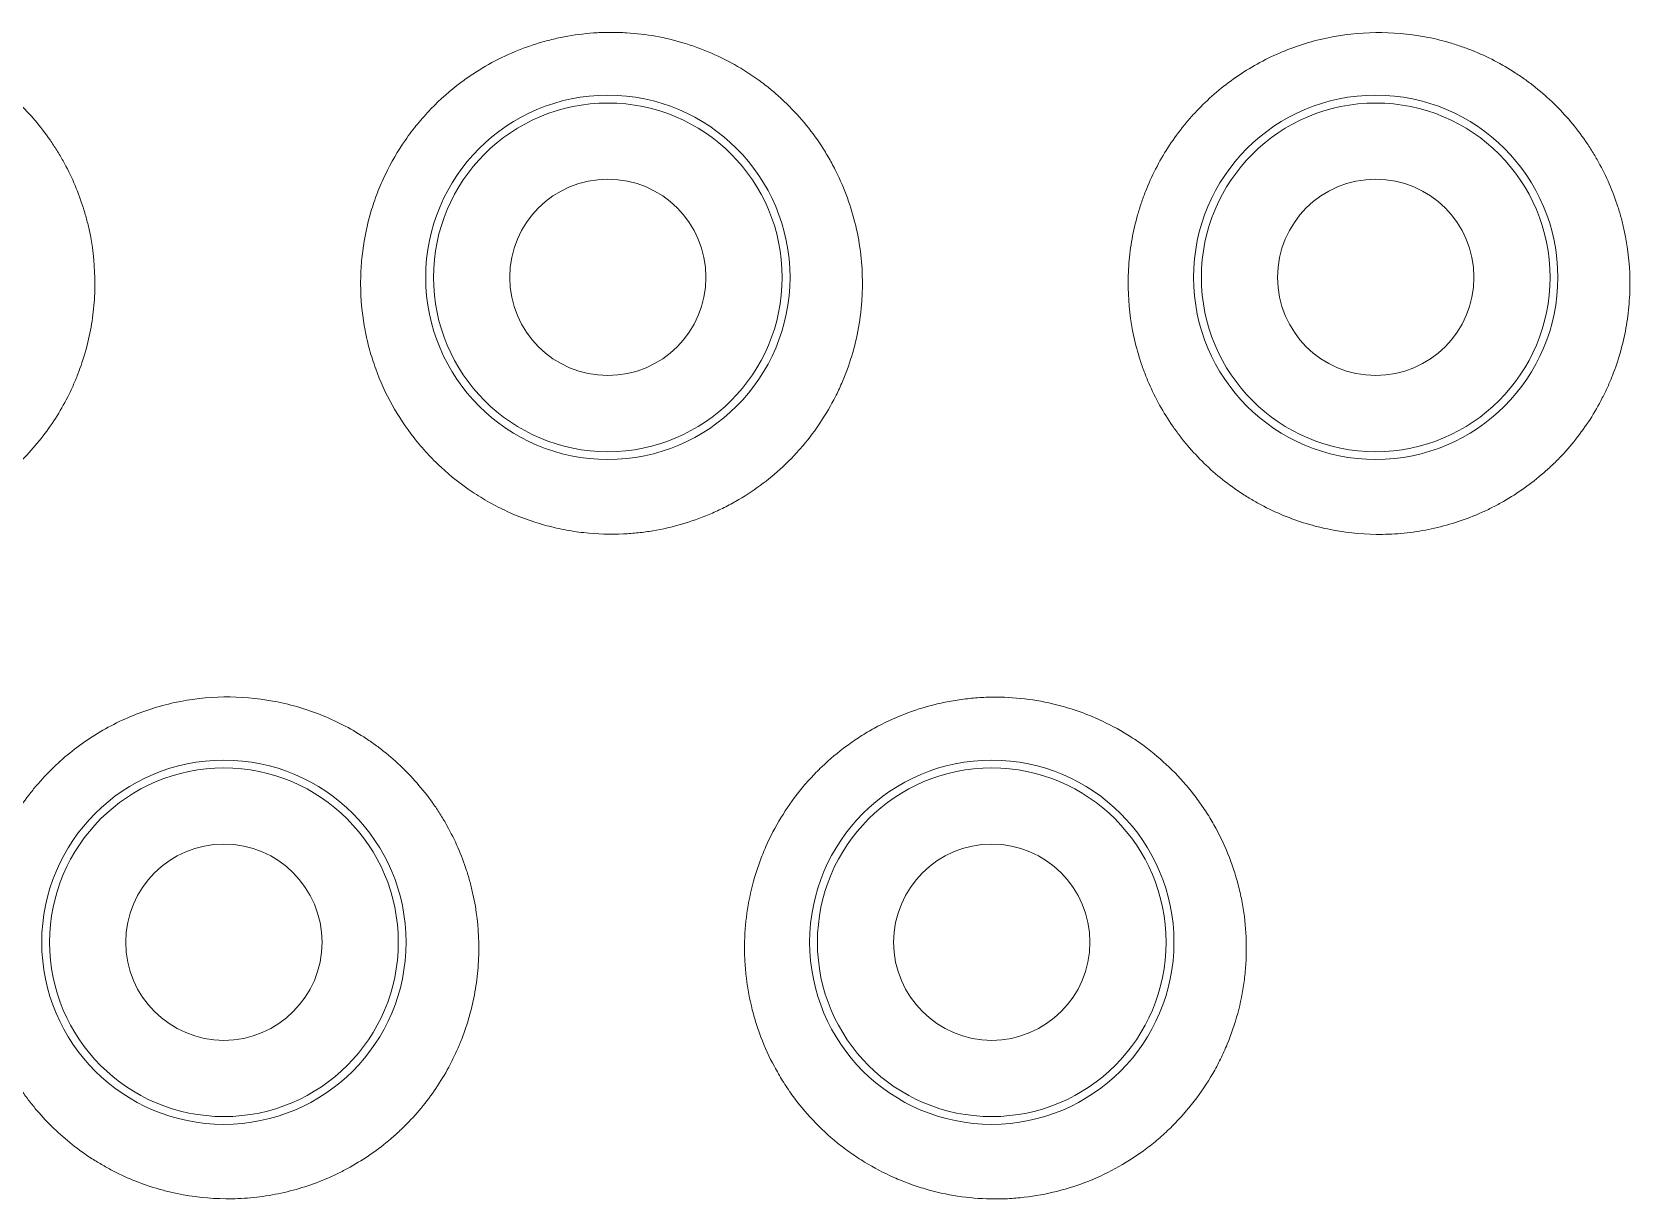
# Model space of a CAD drawing. Header units: inches. Extents: x 3778 to 56227, y -16914 to 35091.
# Drawn here: x 36282.07 to 36288.34, y -5194.26 to -5189.68 of the extents above; entities that cross this region are included whole.
import ezdxf

# ---------------------------------------------------------------- set-up
doc = ezdxf.new("R2010")
doc.units = ezdxf.units.IN
doc.header["$LTSCALE"] = 100
doc.header["$MEASUREMENT"] = 0
doc.layers.add('2-con', color=2, linetype='Continuous')
doc.layers.add('mark-B', color=2, linetype='Continuous', lineweight=20)

# ---------------------------------------------------------------- blocks, each defined once
blk = doc.blocks.new('무풍1way 일반')
at = {"layer": 'mark-B'}
for centre, radius in [((537.7112, -427.4618), 0.7146), ((537.7112, -427.4618), 0.7146), ((537.7112, -427.4618), 0.7146), ((540.7236, -427.4618), 0.7146), ((540.7236, -427.4618), 0.7146), ((540.7236, -427.4618), 0.7146), ((537.7112, -427.4618), 0.684), ((540.7236, -427.4618), 0.684), ((537.7112, -427.4618), 0.385), ((540.7236, -427.4618), 0.385), ((536.205, -430.0706), 0.7146), ((536.205, -430.0706), 0.7146), ((536.205, -430.0706), 0.7146), ((536.205, -430.0706), 0.684), ((539.2174, -430.0706), 0.7146), ((539.2174, -430.0706), 0.7146), ((539.2174, -430.0706), 0.7146), ((539.2174, -430.0706), 0.684), ((536.205, -430.0706), 0.385), ((539.2174, -430.0706), 0.385)]:
    blk.add_circle(centre, radius, dxfattribs=at)
for points, knots in [([(536.8443, -426.9465), (536.8663, -426.9084), (536.915, -426.8358), (536.9726, -426.7706), (537.0191, -426.7243), (537.0352, -426.7094), (537.0686, -426.6805), (537.0857, -426.6667), (537.138, -426.6271), (537.2109, -426.5793), (537.2897, -426.5414), (537.3717, -426.5085), (537.4133, -426.4951), (537.4977, -426.4737), (537.5405, -426.4659), (537.6056, -426.4584), (537.6275, -426.4566), (537.6715, -426.4545), (537.6934, -426.4542), (537.7589, -426.4555), (537.8455, -426.463), (537.9305, -426.4817), (537.9938, -426.5002), (538.0146, -426.5071), (538.0555, -426.5221), (538.0756, -426.5302), (538.135, -426.5566), (538.1733, -426.5767), (538.2289, -426.6107), (538.2471, -426.6227), (538.2828, -426.648), (538.3003, -426.6612), (538.3509, -426.7023), (538.4143, -426.7612), (538.4695, -426.8279), (538.5079, -426.8811), (538.5201, -426.8993), (538.5431, -426.9362), (538.554, -426.9549), (538.5642, -426.974)], [0, 0, 0, 0, 0.0625, 0.125, 0.125, 0.15625, 0.15625, 0.1875, 0.1875, 0.25, 0.3125, 0.3125, 0.375, 0.375, 0.4375, 0.4375, 0.46875, 0.46875, 0.5, 0.5, 0.5625, 0.625, 0.625, 0.65625, 0.65625, 0.6875, 0.6875, 0.75, 0.75, 0.78125, 0.78125, 0.8125, 0.8125, 0.875, 0.9375, 0.9375, 0.96875, 0.96875, 1, 1, 1, 1]), ([(536.8443, -426.9465), (536.8663, -426.9084), (536.915, -426.8358), (536.9726, -426.7706), (537.0191, -426.7243), (537.0352, -426.7094), (537.0686, -426.6805), (537.0857, -426.6667), (537.138, -426.6271), (537.2109, -426.5793), (537.2897, -426.5414), (537.3717, -426.5085), (537.4133, -426.4951), (537.4977, -426.4737), (537.5405, -426.4659), (537.6056, -426.4584), (537.6275, -426.4566), (537.6715, -426.4545), (537.6934, -426.4542), (537.7589, -426.4555), (537.8455, -426.463), (537.9305, -426.4817), (537.9938, -426.5002), (538.0146, -426.5071), (538.0555, -426.5221), (538.0756, -426.5302), (538.135, -426.5566), (538.1733, -426.5767), (538.2289, -426.6107), (538.2471, -426.6227), (538.2828, -426.648), (538.3003, -426.6612), (538.3509, -426.7023), (538.4143, -426.7612), (538.4695, -426.8279), (538.5079, -426.8811), (538.5201, -426.8993), (538.5431, -426.9362), (538.554, -426.9549), (538.5642, -426.974)], [0, 0, 0, 0, 0.0625, 0.125, 0.125, 0.15625, 0.15625, 0.1875, 0.1875, 0.25, 0.3125, 0.3125, 0.375, 0.375, 0.4375, 0.4375, 0.46875, 0.46875, 0.5, 0.5, 0.5625, 0.625, 0.625, 0.65625, 0.65625, 0.6875, 0.6875, 0.75, 0.75, 0.78125, 0.78125, 0.8125, 0.8125, 0.875, 0.9375, 0.9375, 0.96875, 0.96875, 1, 1, 1, 1]), ([(540.7236, -428.4241), (540.6585, -428.4251), (540.5944, -428.4197), (540.4998, -428.4024), (540.4685, -428.3951), (540.4064, -428.3773), (540.3755, -428.3668), (540.2857, -428.3312), (540.2288, -428.3019), (540.1614, -428.2584), (540.1481, -428.2494), (540.1219, -428.2306), (540.109, -428.2208), (540.071, -428.1907), (540.0468, -428.1695), (539.9779, -428.1028), (539.9364, -428.0541), (539.8905, -427.988), (539.8816, -427.9744), (539.8645, -427.9471), (539.8399, -427.9055), (539.8044, -427.8339), (539.7817, -427.7741), (539.7668, -427.7284), (539.7622, -427.713), (539.7538, -427.6818), (539.7499, -427.6661), (539.7326, -427.5871), (539.7251, -427.5235), (539.7231, -427.4275), (539.724, -427.3953), (539.7277, -427.347), (539.7294, -427.3308), (539.7335, -427.2986), (539.7359, -427.2827), (539.75, -427.2034), (539.7674, -427.1416), (539.7966, -427.0665), (539.8029, -427.0516), (539.8161, -427.022), (539.8232, -427.0073), (539.8453, -426.9638), (539.8613, -426.9358), (539.9134, -426.8545), (539.9532, -426.8039), (540.0096, -426.7452), (540.0212, -426.7337), (540.0449, -426.7114), (540.0811, -426.679), (540.1449, -426.6299), (540.1996, -426.5957), (540.242, -426.572), (540.2564, -426.5645), (540.2856, -426.55), (540.3004, -426.5431), (540.3748, -426.5108), (540.4361, -426.4911), (540.5306, -426.4707), (540.5625, -426.4653), (540.6273, -426.4579), (540.6595, -426.4558), (540.7561, -426.4543), (540.8201, -426.4595), (540.8996, -426.474), (540.9155, -426.4773), (540.9471, -426.4847), (540.994, -426.4969), (541.0699, -426.5227), (541.1282, -426.5492), (541.1711, -426.5711), (541.1852, -426.5788), (541.2131, -426.595), (541.227, -426.6034), (541.2949, -426.6472), (541.345, -426.687), (541.414, -426.7535), (541.436, -426.7769), (541.4674, -426.8137), (541.4776, -426.8263), (541.4973, -426.8519), (541.5068, -426.8649), (541.5525, -426.9307), (541.5837, -426.9864), (541.6159, -427.0599), (541.622, -427.0748), (541.6335, -427.1049), (541.6389, -427.1202), (541.6538, -427.1663), (541.6623, -427.1973), (541.6829, -427.291), (541.6906, -427.3546), (541.6923, -427.4354), (541.6922, -427.4517), (541.6913, -427.4841), (541.6888, -427.5324), (541.6787, -427.6119), (541.6645, -427.6745), (541.6514, -427.7211), (541.6467, -427.7366), (541.6364, -427.7674), (541.6309, -427.7827), (541.6014, -427.8582), (541.5723, -427.9155), (541.5203, -427.997), (541.5016, -428.0234), (541.4714, -428.0618), (541.4609, -428.0743), (541.4396, -428.0988), (541.4287, -428.1107), (541.3727, -428.1689), (541.3238, -428.2108), (541.244, -428.2663), (541.2162, -428.2837), (541.1596, -428.3153), (541.1017, -428.3439), (541.0415, -428.3667), (540.9801, -428.3865), (540.9487, -428.395), (540.8532, -428.4157), (540.7887, -428.4231), (540.7236, -428.4241)], [0, 0, 0, 0, 0.03125, 0.03125, 0.046875, 0.046875, 0.0625, 0.0625, 0.09375, 0.09375, 0.101562, 0.101562, 0.109375, 0.109375, 0.125, 0.125, 0.15625, 0.15625, 0.164062, 0.164062, 0.171875, 0.1875, 0.203125, 0.203125, 0.210937, 0.210937, 0.21875, 0.21875, 0.25, 0.25, 0.265625, 0.265625, 0.273437, 0.273437, 0.28125, 0.28125, 0.3125, 0.3125, 0.320312, 0.320312, 0.328125, 0.328125, 0.34375, 0.34375, 0.375, 0.375, 0.382812, 0.382812, 0.390625, 0.40625, 0.421875, 0.421875, 0.429687, 0.429687, 0.4375, 0.4375, 0.46875, 0.46875, 0.484375, 0.484375, 0.5, 0.5, 0.53125, 0.53125, 0.539062, 0.539062, 0.546875, 0.5625, 0.578125, 0.578125, 0.585937, 0.585937, 0.59375, 0.59375, 0.625, 0.625, 0.640625, 0.640625, 0.648437, 0.648437, 0.65625, 0.65625, 0.6875, 0.6875, 0.695312, 0.695312, 0.703125, 0.703125, 0.71875, 0.71875, 0.75, 0.75, 0.757812, 0.757812, 0.765625, 0.78125, 0.796875, 0.796875, 0.804687, 0.804687, 0.8125, 0.8125, 0.84375, 0.84375, 0.859375, 0.859375, 0.867187, 0.867187, 0.875, 0.875, 0.90625, 0.90625, 0.921875, 0.921875, 0.9375, 0.953125, 0.953125, 0.96875, 0.96875, 1, 1, 1, 1]), ([(540.7236, -428.4241), (540.6585, -428.4251), (540.5944, -428.4197), (540.4998, -428.4024), (540.4685, -428.3951), (540.4064, -428.3773), (540.3755, -428.3668), (540.2857, -428.3312), (540.2288, -428.3019), (540.1614, -428.2584), (540.1481, -428.2494), (540.1219, -428.2306), (540.109, -428.2208), (540.071, -428.1907), (540.0468, -428.1695), (539.9779, -428.1028), (539.9364, -428.0541), (539.8905, -427.988), (539.8816, -427.9744), (539.8645, -427.9471), (539.8399, -427.9055), (539.8044, -427.8339), (539.7817, -427.7741), (539.7668, -427.7284), (539.7622, -427.713), (539.7538, -427.6818), (539.7499, -427.6661), (539.7326, -427.5871), (539.7251, -427.5235), (539.7231, -427.4275), (539.724, -427.3953), (539.7277, -427.347), (539.7294, -427.3308), (539.7335, -427.2986), (539.7359, -427.2827), (539.75, -427.2034), (539.7674, -427.1416), (539.7966, -427.0665), (539.8029, -427.0516), (539.8161, -427.022), (539.8232, -427.0073), (539.8453, -426.9638), (539.8613, -426.9358), (539.9134, -426.8545), (539.9532, -426.8039), (540.0096, -426.7452), (540.0212, -426.7337), (540.0449, -426.7114), (540.0811, -426.679), (540.1449, -426.6299), (540.1996, -426.5957), (540.242, -426.572), (540.2564, -426.5645), (540.2856, -426.55), (540.3004, -426.5431), (540.3748, -426.5108), (540.4361, -426.4911), (540.5306, -426.4707), (540.5625, -426.4653), (540.6273, -426.4579), (540.6595, -426.4558), (540.7561, -426.4543), (540.8201, -426.4595), (540.8996, -426.474), (540.9155, -426.4773), (540.9471, -426.4847), (540.994, -426.4969), (541.0699, -426.5227), (541.1282, -426.5492), (541.1711, -426.5711), (541.1852, -426.5788), (541.2131, -426.595), (541.227, -426.6034), (541.2949, -426.6472), (541.345, -426.687), (541.414, -426.7535), (541.436, -426.7769), (541.4674, -426.8137), (541.4776, -426.8263), (541.4973, -426.8519), (541.5068, -426.8649), (541.5525, -426.9307), (541.5837, -426.9864), (541.6159, -427.0599), (541.622, -427.0748), (541.6335, -427.1049), (541.6389, -427.1202), (541.6538, -427.1663), (541.6623, -427.1973), (541.6829, -427.291), (541.6906, -427.3546), (541.6923, -427.4354), (541.6922, -427.4517), (541.6913, -427.4841), (541.6888, -427.5324), (541.6787, -427.6119), (541.6645, -427.6745), (541.6514, -427.7211), (541.6467, -427.7366), (541.6364, -427.7674), (541.6309, -427.7827), (541.6014, -427.8582), (541.5723, -427.9155), (541.5203, -427.997), (541.5016, -428.0234), (541.4714, -428.0618), (541.4609, -428.0743), (541.4396, -428.0988), (541.4287, -428.1107), (541.3727, -428.1689), (541.3238, -428.2108), (541.244, -428.2663), (541.2162, -428.2837), (541.1596, -428.3153), (541.1017, -428.3439), (541.0415, -428.3667), (540.9801, -428.3865), (540.9487, -428.395), (540.8532, -428.4157), (540.7887, -428.4231), (540.7236, -428.4241)], [0, 0, 0, 0, 0.03125, 0.03125, 0.046875, 0.046875, 0.0625, 0.0625, 0.09375, 0.09375, 0.101562, 0.101562, 0.109375, 0.109375, 0.125, 0.125, 0.15625, 0.15625, 0.164062, 0.164062, 0.171875, 0.1875, 0.203125, 0.203125, 0.210937, 0.210937, 0.21875, 0.21875, 0.25, 0.25, 0.265625, 0.265625, 0.273437, 0.273437, 0.28125, 0.28125, 0.3125, 0.3125, 0.320312, 0.320312, 0.328125, 0.328125, 0.34375, 0.34375, 0.375, 0.375, 0.382812, 0.382812, 0.390625, 0.40625, 0.421875, 0.421875, 0.429687, 0.429687, 0.4375, 0.4375, 0.46875, 0.46875, 0.484375, 0.484375, 0.5, 0.5, 0.53125, 0.53125, 0.539062, 0.539062, 0.546875, 0.5625, 0.578125, 0.578125, 0.585937, 0.585937, 0.59375, 0.59375, 0.625, 0.625, 0.640625, 0.640625, 0.648437, 0.648437, 0.65625, 0.65625, 0.6875, 0.6875, 0.695312, 0.695312, 0.703125, 0.703125, 0.71875, 0.71875, 0.75, 0.75, 0.757812, 0.757812, 0.765625, 0.78125, 0.796875, 0.796875, 0.804687, 0.804687, 0.8125, 0.8125, 0.84375, 0.84375, 0.859375, 0.859375, 0.867187, 0.867187, 0.875, 0.875, 0.90625, 0.90625, 0.921875, 0.921875, 0.9375, 0.953125, 0.953125, 0.96875, 0.96875, 1, 1, 1, 1]), ([(538.5642, -426.974), (538.5842, -427.0112), (538.6018, -427.0498), (538.6245, -427.1097), (538.6315, -427.13), (538.644, -427.1707), (538.6496, -427.1912), (538.6643, -427.2531), (538.6714, -427.2948), (538.678, -427.358), (538.6796, -427.3792), (538.6813, -427.4219), (538.6814, -427.4434), (538.6798, -427.5076), (538.672, -427.5923), (538.6535, -427.6752), (538.6355, -427.7367), (538.6288, -427.7571), (538.6141, -427.7975), (538.6061, -427.8174), (538.5802, -427.876), (538.5409, -427.9514), (538.4919, -428.0215), (538.4514, -428.072), (538.4374, -428.0884), (538.4085, -428.12), (538.3936, -428.1352), (538.3474, -428.1795), (538.3148, -428.2069), (538.2631, -428.2449), (538.2455, -428.2571), (538.2091, -428.2803), (538.1905, -428.2913), (538.1342, -428.3224), (538.0569, -428.3585), (537.9755, -428.3844), (537.9128, -428.3999), (537.8916, -428.4044), (537.8493, -428.412), (537.8068, -428.4182), (537.764, -428.4215), (537.721, -428.4235), (537.6994, -428.4238), (537.635, -428.4225), (537.5502, -428.4152), (537.4671, -428.3972), (537.4055, -428.3795), (537.385, -428.3729), (537.3446, -428.3584), (537.3248, -428.3505), (537.2663, -428.3251), (537.2286, -428.3058), (537.1741, -428.2731), (537.1562, -428.2616), (537.1211, -428.2375), (537.1039, -428.2248), (537.0535, -428.1849), (536.9904, -428.128), (536.9354, -428.0638), (536.8971, -428.0128), (536.8849, -427.9954), (536.8615, -427.9596), (536.8504, -427.9413), (536.819, -427.8858), (536.7823, -427.8096), (536.7555, -427.7291), (536.7393, -427.6671), (536.7345, -427.6461), (536.7264, -427.6043), (536.7231, -427.5833), (536.7151, -427.5202), (536.7125, -427.478), (536.7127, -427.4143), (536.7134, -427.3931), (536.7163, -427.3504), (536.7185, -427.329), (536.727, -427.2653), (536.7438, -427.1819), (536.7711, -427.1014), (536.7956, -427.0422), (536.8045, -427.0225), (536.8236, -426.9839), (536.8336, -426.965), (536.8443, -426.9465)], [0, 0, 0, 0, 0.03125, 0.03125, 0.046875, 0.046875, 0.0625, 0.0625, 0.09375, 0.09375, 0.109375, 0.109375, 0.125, 0.125, 0.15625, 0.1875, 0.1875, 0.203125, 0.203125, 0.21875, 0.21875, 0.25, 0.28125, 0.28125, 0.296875, 0.296875, 0.3125, 0.3125, 0.34375, 0.34375, 0.359375, 0.359375, 0.375, 0.375, 0.40625, 0.4375, 0.4375, 0.453125, 0.453125, 0.46875, 0.484375, 0.484375, 0.5, 0.5, 0.53125, 0.5625, 0.5625, 0.578125, 0.578125, 0.59375, 0.59375, 0.625, 0.625, 0.640625, 0.640625, 0.65625, 0.65625, 0.6875, 0.71875, 0.71875, 0.734375, 0.734375, 0.75, 0.75, 0.78125, 0.8125, 0.8125, 0.828125, 0.828125, 0.84375, 0.84375, 0.875, 0.875, 0.890625, 0.890625, 0.90625, 0.90625, 0.9375, 0.96875, 0.96875, 0.984375, 0.984375, 1, 1, 1, 1]), ([(538.5642, -426.974), (538.5842, -427.0112), (538.6018, -427.0498), (538.6245, -427.1097), (538.6315, -427.13), (538.644, -427.1707), (538.6496, -427.1912), (538.6643, -427.2531), (538.6714, -427.2948), (538.678, -427.358), (538.6796, -427.3792), (538.6813, -427.4219), (538.6814, -427.4434), (538.6798, -427.5076), (538.672, -427.5923), (538.6535, -427.6752), (538.6355, -427.7367), (538.6288, -427.7571), (538.6141, -427.7975), (538.6061, -427.8174), (538.5802, -427.876), (538.5409, -427.9514), (538.4919, -428.0215), (538.4514, -428.072), (538.4374, -428.0884), (538.4085, -428.12), (538.3936, -428.1352), (538.3474, -428.1795), (538.3148, -428.2069), (538.2631, -428.2449), (538.2455, -428.2571), (538.2091, -428.2803), (538.1905, -428.2913), (538.1342, -428.3224), (538.0569, -428.3585), (537.9755, -428.3844), (537.9128, -428.3999), (537.8916, -428.4044), (537.8493, -428.412), (537.8068, -428.4182), (537.764, -428.4215), (537.721, -428.4235), (537.6994, -428.4238), (537.635, -428.4225), (537.5502, -428.4152), (537.4671, -428.3972), (537.4055, -428.3795), (537.385, -428.3729), (537.3446, -428.3584), (537.3248, -428.3505), (537.2663, -428.3251), (537.2286, -428.3058), (537.1741, -428.2731), (537.1562, -428.2616), (537.1211, -428.2375), (537.1039, -428.2248), (537.0535, -428.1849), (536.9904, -428.128), (536.9354, -428.0638), (536.8971, -428.0128), (536.8849, -427.9954), (536.8615, -427.9596), (536.8504, -427.9413), (536.819, -427.8858), (536.7823, -427.8096), (536.7555, -427.7291), (536.7393, -427.6671), (536.7345, -427.6461), (536.7264, -427.6043), (536.7231, -427.5833), (536.7151, -427.5202), (536.7125, -427.478), (536.7127, -427.4143), (536.7134, -427.3931), (536.7163, -427.3504), (536.7185, -427.329), (536.727, -427.2653), (536.7438, -427.1819), (536.7711, -427.1014), (536.7956, -427.0422), (536.8045, -427.0225), (536.8236, -426.9839), (536.8336, -426.965), (536.8443, -426.9465)], [0, 0, 0, 0, 0.03125, 0.03125, 0.046875, 0.046875, 0.0625, 0.0625, 0.09375, 0.09375, 0.109375, 0.109375, 0.125, 0.125, 0.15625, 0.1875, 0.1875, 0.203125, 0.203125, 0.21875, 0.21875, 0.25, 0.28125, 0.28125, 0.296875, 0.296875, 0.3125, 0.3125, 0.34375, 0.34375, 0.359375, 0.359375, 0.375, 0.375, 0.40625, 0.4375, 0.4375, 0.453125, 0.453125, 0.46875, 0.484375, 0.484375, 0.5, 0.5, 0.53125, 0.5625, 0.5625, 0.578125, 0.578125, 0.59375, 0.59375, 0.625, 0.625, 0.640625, 0.640625, 0.65625, 0.65625, 0.6875, 0.71875, 0.71875, 0.734375, 0.734375, 0.75, 0.75, 0.78125, 0.8125, 0.8125, 0.828125, 0.828125, 0.84375, 0.84375, 0.875, 0.875, 0.890625, 0.890625, 0.90625, 0.90625, 0.9375, 0.96875, 0.96875, 0.984375, 0.984375, 1, 1, 1, 1]), ([(536.205, -431.0311), (536.1398, -431.0319), (536.0757, -431.0263), (535.981, -431.0087), (535.9497, -431.0013), (535.9032, -430.9878), (535.8877, -430.9829), (535.857, -430.9723), (535.8418, -430.9667), (535.767, -430.9368), (535.7101, -430.9073), (535.6428, -430.8635), (535.6296, -430.8544), (535.6034, -430.8356), (535.5905, -430.8257), (535.5526, -430.7954), (535.5285, -430.7742), (535.4597, -430.7072), (535.4185, -430.6584), (535.3727, -430.592), (535.3638, -430.5784), (535.3469, -430.551), (535.3225, -430.5094), (535.2872, -430.4376), (535.2648, -430.3778), (535.25, -430.332), (535.2455, -430.3166), (535.2372, -430.2855), (535.2333, -430.2697), (535.2163, -430.1908), (535.209, -430.1272), (535.2074, -430.0312), (535.2084, -429.9991), (535.2123, -429.9508), (535.214, -429.9346), (535.2181, -429.9025), (535.2206, -429.8866), (535.2349, -429.8075), (535.2524, -429.7458), (535.2819, -429.6709), (535.2882, -429.656), (535.3015, -429.6264), (535.3086, -429.6117), (535.3308, -429.5684), (535.3469, -429.5405), (535.3991, -429.4594), (535.439, -429.4089), (535.4956, -429.3504), (535.5072, -429.3389), (535.5309, -429.3167), (535.5672, -429.2844), (535.6311, -429.2354), (535.6859, -429.2013), (535.7283, -429.1778), (535.7427, -429.1702), (535.772, -429.1558), (535.7868, -429.149), (535.8613, -429.1169), (535.9227, -429.0973), (536.0173, -429.0771), (536.0493, -429.0719), (536.1141, -429.0646), (536.1464, -429.0626), (536.243, -429.0613), (536.3071, -429.0668), (536.3866, -429.0815), (536.4026, -429.0848), (536.4342, -429.0923), (536.4811, -429.1047), (536.557, -429.1308), (536.6153, -429.1574), (536.6581, -429.1796), (536.6722, -429.1873), (536.7001, -429.2035), (536.714, -429.212), (536.7818, -429.2561), (536.8318, -429.296), (536.9006, -429.3629), (536.9225, -429.3863), (536.9538, -429.4233), (536.9639, -429.436), (536.9835, -429.4616), (536.993, -429.4746), (537.0385, -429.5406), (537.0695, -429.5964), (537.1014, -429.67), (537.1074, -429.6849), (537.1188, -429.7151), (537.1241, -429.7304), (537.1389, -429.7765), (537.1472, -429.8074), (537.1675, -429.9012), (537.175, -429.9648), (537.1765, -430.0456), (537.1763, -430.0618), (537.1753, -430.0941), (537.1726, -430.1424), (537.1623, -430.2218), (537.1479, -430.2843), (537.1347, -430.3308), (537.1299, -430.3463), (537.1196, -430.377), (537.114, -430.3923), (537.0844, -430.4677), (537.0551, -430.5248), (537.0029, -430.6061), (536.9842, -430.6324), (536.9539, -430.6707), (536.9434, -430.6832), (536.9221, -430.7076), (536.9111, -430.7195), (536.855, -430.7776), (536.806, -430.8193), (536.7261, -430.8746), (536.6982, -430.8919), (536.6415, -430.9234), (536.5836, -430.9519), (536.5233, -430.9745), (536.4618, -430.9942), (536.4304, -431.0026), (536.3347, -431.0231), (536.2702, -431.0303), (536.205, -431.0311)], [0, 0, 0, 0, 0.03125, 0.03125, 0.046875, 0.046875, 0.054687, 0.054687, 0.0625, 0.0625, 0.09375, 0.09375, 0.101562, 0.101562, 0.109375, 0.109375, 0.125, 0.125, 0.15625, 0.15625, 0.164062, 0.164062, 0.171875, 0.1875, 0.203125, 0.203125, 0.210937, 0.210937, 0.21875, 0.21875, 0.25, 0.25, 0.265625, 0.265625, 0.273437, 0.273437, 0.28125, 0.28125, 0.3125, 0.3125, 0.320312, 0.320312, 0.328125, 0.328125, 0.34375, 0.34375, 0.375, 0.375, 0.382812, 0.382812, 0.390625, 0.40625, 0.421875, 0.421875, 0.429687, 0.429687, 0.4375, 0.4375, 0.46875, 0.46875, 0.484375, 0.484375, 0.5, 0.5, 0.53125, 0.53125, 0.539063, 0.539063, 0.546875, 0.5625, 0.578125, 0.578125, 0.585938, 0.585938, 0.59375, 0.59375, 0.625, 0.625, 0.640625, 0.640625, 0.648438, 0.648438, 0.65625, 0.65625, 0.6875, 0.6875, 0.695313, 0.695313, 0.703125, 0.703125, 0.71875, 0.71875, 0.75, 0.75, 0.757813, 0.757813, 0.765625, 0.78125, 0.796875, 0.796875, 0.804688, 0.804688, 0.8125, 0.8125, 0.84375, 0.84375, 0.859375, 0.859375, 0.867188, 0.867188, 0.875, 0.875, 0.90625, 0.90625, 0.921875, 0.921875, 0.9375, 0.953125, 0.953125, 0.96875, 0.96875, 1, 1, 1, 1]), ([(536.205, -431.0311), (536.1398, -431.0319), (536.0757, -431.0263), (535.981, -431.0087), (535.9497, -431.0013), (535.9032, -430.9878), (535.8877, -430.9829), (535.857, -430.9723), (535.8418, -430.9667), (535.767, -430.9368), (535.7101, -430.9073), (535.6428, -430.8635), (535.6296, -430.8544), (535.6034, -430.8356), (535.5905, -430.8257), (535.5526, -430.7954), (535.5285, -430.7742), (535.4597, -430.7072), (535.4185, -430.6584), (535.3727, -430.592), (535.3638, -430.5784), (535.3469, -430.551), (535.3225, -430.5094), (535.2872, -430.4376), (535.2648, -430.3778), (535.25, -430.332), (535.2455, -430.3166), (535.2372, -430.2855), (535.2333, -430.2697), (535.2163, -430.1908), (535.209, -430.1272), (535.2074, -430.0312), (535.2084, -429.9991), (535.2123, -429.9508), (535.214, -429.9346), (535.2181, -429.9025), (535.2206, -429.8866), (535.2349, -429.8075), (535.2524, -429.7458), (535.2819, -429.6709), (535.2882, -429.656), (535.3015, -429.6264), (535.3086, -429.6117), (535.3308, -429.5684), (535.3469, -429.5405), (535.3991, -429.4594), (535.439, -429.4089), (535.4956, -429.3504), (535.5072, -429.3389), (535.5309, -429.3167), (535.5672, -429.2844), (535.6311, -429.2354), (535.6859, -429.2013), (535.7283, -429.1778), (535.7427, -429.1702), (535.772, -429.1558), (535.7868, -429.149), (535.8613, -429.1169), (535.9227, -429.0973), (536.0173, -429.0771), (536.0493, -429.0719), (536.1141, -429.0646), (536.1464, -429.0626), (536.243, -429.0613), (536.3071, -429.0668), (536.3866, -429.0815), (536.4026, -429.0848), (536.4342, -429.0923), (536.4811, -429.1047), (536.557, -429.1308), (536.6153, -429.1574), (536.6581, -429.1796), (536.6722, -429.1873), (536.7001, -429.2035), (536.714, -429.212), (536.7818, -429.2561), (536.8318, -429.296), (536.9006, -429.3629), (536.9225, -429.3863), (536.9538, -429.4233), (536.9639, -429.436), (536.9835, -429.4616), (536.993, -429.4746), (537.0385, -429.5406), (537.0695, -429.5964), (537.1014, -429.67), (537.1074, -429.6849), (537.1188, -429.7151), (537.1241, -429.7304), (537.1389, -429.7765), (537.1472, -429.8074), (537.1675, -429.9012), (537.175, -429.9648), (537.1765, -430.0456), (537.1763, -430.0618), (537.1753, -430.0941), (537.1726, -430.1424), (537.1623, -430.2218), (537.1479, -430.2843), (537.1347, -430.3308), (537.1299, -430.3463), (537.1196, -430.377), (537.114, -430.3923), (537.0844, -430.4677), (537.0551, -430.5248), (537.0029, -430.6061), (536.9842, -430.6324), (536.9539, -430.6707), (536.9434, -430.6832), (536.9221, -430.7076), (536.9111, -430.7195), (536.855, -430.7776), (536.806, -430.8193), (536.7261, -430.8746), (536.6982, -430.8919), (536.6415, -430.9234), (536.5836, -430.9519), (536.5233, -430.9745), (536.4618, -430.9942), (536.4304, -431.0026), (536.3347, -431.0231), (536.2702, -431.0303), (536.205, -431.0311)], [0, 0, 0, 0, 0.03125, 0.03125, 0.046875, 0.046875, 0.054687, 0.054687, 0.0625, 0.0625, 0.09375, 0.09375, 0.101562, 0.101562, 0.109375, 0.109375, 0.125, 0.125, 0.15625, 0.15625, 0.164062, 0.164062, 0.171875, 0.1875, 0.203125, 0.203125, 0.210937, 0.210937, 0.21875, 0.21875, 0.25, 0.25, 0.265625, 0.265625, 0.273437, 0.273437, 0.28125, 0.28125, 0.3125, 0.3125, 0.320312, 0.320312, 0.328125, 0.328125, 0.34375, 0.34375, 0.375, 0.375, 0.382812, 0.382812, 0.390625, 0.40625, 0.421875, 0.421875, 0.429687, 0.429687, 0.4375, 0.4375, 0.46875, 0.46875, 0.484375, 0.484375, 0.5, 0.5, 0.53125, 0.53125, 0.539063, 0.539063, 0.546875, 0.5625, 0.578125, 0.578125, 0.585938, 0.585938, 0.59375, 0.59375, 0.625, 0.625, 0.640625, 0.640625, 0.648438, 0.648438, 0.65625, 0.65625, 0.6875, 0.6875, 0.695313, 0.695313, 0.703125, 0.703125, 0.71875, 0.71875, 0.75, 0.75, 0.757813, 0.757813, 0.765625, 0.78125, 0.796875, 0.796875, 0.804688, 0.804688, 0.8125, 0.8125, 0.84375, 0.84375, 0.859375, 0.859375, 0.867188, 0.867188, 0.875, 0.875, 0.90625, 0.90625, 0.921875, 0.921875, 0.9375, 0.953125, 0.953125, 0.96875, 0.96875, 1, 1, 1, 1]), ([(539.7941, -430.8349), (539.7788, -430.8465), (539.7631, -430.8576), (539.7309, -430.8789), (539.7143, -430.8892), (539.6642, -430.9183), (539.5956, -430.9528), (539.5237, -430.9792), (539.4686, -430.9958), (539.4499, -431.0008), (539.4123, -431.0097), (539.3933, -431.0136), (539.3362, -431.0237), (539.2979, -431.0281), (539.2401, -431.0314), (539.2207, -431.032), (539.1821, -431.0319), (539.1629, -431.0313), (539.0672, -431.0254), (538.9921, -431.012), (538.9001, -430.9842), (538.8818, -430.978), (538.8457, -430.9647), (538.8279, -430.9576), (538.7754, -430.9347), (538.7075, -430.9003), (538.6439, -430.8582), (538.5977, -430.8237), (538.5827, -430.8116), (538.5534, -430.7869), (538.5392, -430.7742), (538.4702, -430.7087), (538.4215, -430.6504), (538.3689, -430.57), (538.3589, -430.5536), (538.3399, -430.5205), (538.3309, -430.5037), (538.3054, -430.4527), (538.2905, -430.4178), (538.2646, -430.3463), (538.2537, -430.3097), (538.236, -430.2347), (538.223, -430.1595), (538.2187, -430.0836), (538.2187, -430.0264), (538.2193, -430.0073), (538.2216, -429.9691), (538.2233, -429.9499), (538.2347, -429.8542), (538.2524, -429.7801), (538.2853, -429.6903), (538.2924, -429.6725), (538.3077, -429.6372), (538.316, -429.6197), (538.3421, -429.568), (538.3807, -429.5017), (538.4266, -429.4406), (538.4637, -429.3966), (538.4766, -429.3823), (538.5032, -429.3543), (538.517, -429.3406), (538.5876, -429.2748), (538.6493, -429.2294), (538.7328, -429.1819), (538.7499, -429.1729), (538.7846, -429.1557), (538.8023, -429.1477), (538.8555, -429.1252), (538.9278, -429.0996), (539.0025, -429.0826), (539.0594, -429.0731), (539.0786, -429.0704), (539.1171, -429.0663), (539.1363, -429.0649), (539.1554, -429.0639)], [0, 0, 0, 0, 0.015625, 0.015625, 0.03125, 0.03125, 0.0625, 0.09375, 0.09375, 0.109375, 0.109375, 0.125, 0.125, 0.15625, 0.15625, 0.171875, 0.171875, 0.1875, 0.1875, 0.25, 0.25, 0.265625, 0.265625, 0.28125, 0.28125, 0.3125, 0.34375, 0.34375, 0.359375, 0.359375, 0.375, 0.375, 0.4375, 0.4375, 0.453125, 0.453125, 0.46875, 0.46875, 0.5, 0.5, 0.53125, 0.53125, 0.5625, 0.59375, 0.59375, 0.609375, 0.609375, 0.625, 0.625, 0.6875, 0.6875, 0.703125, 0.703125, 0.71875, 0.71875, 0.75, 0.78125, 0.78125, 0.796875, 0.796875, 0.8125, 0.8125, 0.875, 0.875, 0.890625, 0.890625, 0.90625, 0.90625, 0.9375, 0.96875, 0.96875, 0.984375, 0.984375, 1, 1, 1, 1]), ([(539.7941, -430.8349), (539.7788, -430.8465), (539.7631, -430.8576), (539.7309, -430.8789), (539.7143, -430.8892), (539.6642, -430.9183), (539.5956, -430.9528), (539.5237, -430.9792), (539.4686, -430.9958), (539.4499, -431.0008), (539.4123, -431.0097), (539.3933, -431.0136), (539.3362, -431.0237), (539.2979, -431.0281), (539.2401, -431.0314), (539.2207, -431.032), (539.1821, -431.0319), (539.1629, -431.0313), (539.0672, -431.0254), (538.9921, -431.012), (538.9001, -430.9842), (538.8818, -430.978), (538.8457, -430.9647), (538.8279, -430.9576), (538.7754, -430.9347), (538.7075, -430.9003), (538.6439, -430.8582), (538.5977, -430.8237), (538.5827, -430.8116), (538.5534, -430.7869), (538.5392, -430.7742), (538.4702, -430.7087), (538.4215, -430.6504), (538.3689, -430.57), (538.3589, -430.5536), (538.3399, -430.5205), (538.3309, -430.5037), (538.3054, -430.4527), (538.2905, -430.4178), (538.2646, -430.3463), (538.2537, -430.3097), (538.236, -430.2347), (538.223, -430.1595), (538.2187, -430.0836), (538.2187, -430.0264), (538.2193, -430.0073), (538.2216, -429.9691), (538.2233, -429.9499), (538.2347, -429.8542), (538.2524, -429.7801), (538.2853, -429.6903), (538.2924, -429.6725), (538.3077, -429.6372), (538.316, -429.6197), (538.3421, -429.568), (538.3807, -429.5017), (538.4266, -429.4406), (538.4637, -429.3966), (538.4766, -429.3823), (538.5032, -429.3543), (538.517, -429.3406), (538.5876, -429.2748), (538.6493, -429.2294), (538.7328, -429.1819), (538.7499, -429.1729), (538.7846, -429.1557), (538.8023, -429.1477), (538.8555, -429.1252), (538.9278, -429.0996), (539.0025, -429.0826), (539.0594, -429.0731), (539.0786, -429.0704), (539.1171, -429.0663), (539.1363, -429.0649), (539.1554, -429.0639)], [0, 0, 0, 0, 0.015625, 0.015625, 0.03125, 0.03125, 0.0625, 0.09375, 0.09375, 0.109375, 0.109375, 0.125, 0.125, 0.15625, 0.15625, 0.171875, 0.171875, 0.1875, 0.1875, 0.25, 0.25, 0.265625, 0.265625, 0.28125, 0.28125, 0.3125, 0.34375, 0.34375, 0.359375, 0.359375, 0.375, 0.375, 0.4375, 0.4375, 0.453125, 0.453125, 0.46875, 0.46875, 0.5, 0.5, 0.53125, 0.53125, 0.5625, 0.59375, 0.59375, 0.609375, 0.609375, 0.625, 0.625, 0.6875, 0.6875, 0.703125, 0.703125, 0.71875, 0.71875, 0.75, 0.78125, 0.78125, 0.796875, 0.796875, 0.8125, 0.8125, 0.875, 0.875, 0.890625, 0.890625, 0.90625, 0.90625, 0.9375, 0.96875, 0.96875, 0.984375, 0.984375, 1, 1, 1, 1]), ([(539.1554, -429.0639), (539.2078, -429.0614), (539.2599, -429.0631), (539.3377, -429.0718), (539.3635, -429.0757), (539.4022, -429.0832), (539.4151, -429.086), (539.4408, -429.092), (539.4535, -429.0953), (539.5165, -429.1128), (539.5654, -429.1307), (539.6363, -429.1632), (539.6595, -429.175), (539.7052, -429.2005), (539.7277, -429.2143), (539.793, -429.2579), (539.8337, -429.2901), (539.8908, -429.343), (539.9091, -429.3613), (539.9356, -429.3901), (539.9442, -429.3999), (539.9612, -429.4198), (539.9695, -429.43), (540.0099, -429.4816), (540.0672, -429.5682), (540.1104, -429.6628), (540.1372, -429.7368), (540.1452, -429.7618), (540.159, -429.812), (540.1649, -429.8373), (540.1795, -429.9137), (540.1852, -429.9654), (540.1876, -430.044), (540.1874, -430.0704), (540.1848, -430.1226), (540.1825, -430.1486), (540.1725, -430.226), (540.1617, -430.2769), (540.1432, -430.3397), (540.1392, -430.3522), (540.1307, -430.3772), (540.1262, -430.3896), (540.112, -430.4264), (540.1016, -430.4505), (540.0677, -430.5211), (540.0415, -430.5661), (539.9967, -430.6307), (539.9808, -430.6518), (539.9472, -430.6927), (539.9297, -430.7123), (539.8752, -430.7689), (539.836, -430.8035), (539.7941, -430.8349)], [0, 0, 0, 0, 0.0625, 0.0625, 0.09375, 0.09375, 0.109375, 0.109375, 0.125, 0.125, 0.1875, 0.1875, 0.21875, 0.21875, 0.25, 0.25, 0.3125, 0.3125, 0.34375, 0.34375, 0.359375, 0.359375, 0.375, 0.375, 0.4375, 0.5, 0.5, 0.53125, 0.53125, 0.5625, 0.5625, 0.625, 0.625, 0.65625, 0.65625, 0.6875, 0.6875, 0.75, 0.75, 0.765625, 0.765625, 0.78125, 0.78125, 0.8125, 0.8125, 0.875, 0.875, 0.90625, 0.90625, 0.9375, 0.9375, 1, 1, 1, 1]), ([(539.1554, -429.0639), (539.2078, -429.0614), (539.2599, -429.0631), (539.3377, -429.0718), (539.3635, -429.0757), (539.4022, -429.0832), (539.4151, -429.086), (539.4408, -429.092), (539.4535, -429.0953), (539.5165, -429.1128), (539.5654, -429.1307), (539.6363, -429.1632), (539.6595, -429.175), (539.7052, -429.2005), (539.7277, -429.2143), (539.793, -429.2579), (539.8337, -429.2901), (539.8908, -429.343), (539.9091, -429.3613), (539.9356, -429.3901), (539.9442, -429.3999), (539.9612, -429.4198), (539.9695, -429.43), (540.0099, -429.4816), (540.0672, -429.5682), (540.1104, -429.6628), (540.1372, -429.7368), (540.1452, -429.7618), (540.159, -429.812), (540.1649, -429.8373), (540.1795, -429.9137), (540.1852, -429.9654), (540.1876, -430.044), (540.1874, -430.0704), (540.1848, -430.1226), (540.1825, -430.1486), (540.1725, -430.226), (540.1617, -430.2769), (540.1432, -430.3397), (540.1392, -430.3522), (540.1307, -430.3772), (540.1262, -430.3896), (540.112, -430.4264), (540.1016, -430.4505), (540.0677, -430.5211), (540.0415, -430.5661), (539.9967, -430.6307), (539.9808, -430.6518), (539.9472, -430.6927), (539.9297, -430.7123), (539.8752, -430.7689), (539.836, -430.8035), (539.7941, -430.8349)], [0, 0, 0, 0, 0.0625, 0.0625, 0.09375, 0.09375, 0.109375, 0.109375, 0.125, 0.125, 0.1875, 0.1875, 0.21875, 0.21875, 0.25, 0.25, 0.3125, 0.3125, 0.34375, 0.34375, 0.359375, 0.359375, 0.375, 0.375, 0.4375, 0.5, 0.5, 0.53125, 0.53125, 0.5625, 0.5625, 0.625, 0.625, 0.65625, 0.65625, 0.6875, 0.6875, 0.75, 0.75, 0.765625, 0.765625, 0.78125, 0.78125, 0.8125, 0.8125, 0.875, 0.875, 0.90625, 0.90625, 0.9375, 0.9375, 1, 1, 1, 1]), ([(542.2298, -431.0325), (542.1647, -431.0335), (542.1006, -431.0281), (542.0059, -431.0108), (541.9746, -431.0035), (541.9126, -430.9857), (541.8817, -430.9752), (541.7919, -430.9396), (541.735, -430.9103), (541.6676, -430.8669), (541.6543, -430.8578), (541.6281, -430.8391), (541.6151, -430.8293), (541.5771, -430.7991), (541.553, -430.778), (541.484, -430.7112), (541.4426, -430.6626), (541.3966, -430.5965), (541.3877, -430.5829), (541.3706, -430.5555), (541.3461, -430.514), (541.3106, -430.4424), (541.2878, -430.3826), (541.273, -430.3369), (541.2684, -430.3215), (541.2599, -430.2904), (541.256, -430.2746), (541.2387, -430.1957), (541.2312, -430.1321), (541.2292, -430.036), (541.2301, -430.0039), (541.2338, -429.9556), (541.2354, -429.9394), (541.2395, -429.9072), (541.242, -429.8913), (541.256, -429.812), (541.2734, -429.7502), (541.3026, -429.6751), (541.3089, -429.6602), (541.3221, -429.6306), (541.3292, -429.6158), (541.3512, -429.5724), (541.3673, -429.5444), (541.4193, -429.463), (541.4591, -429.4124), (541.5155, -429.3537), (541.5271, -429.3422), (541.5508, -429.3199), (541.587, -429.2875), (541.6508, -429.2383), (541.7055, -429.2041), (541.7479, -429.1805), (541.7623, -429.1729), (541.7915, -429.1584), (541.8063, -429.1515), (541.8807, -429.1192), (541.942, -429.0995), (542.0365, -429.079), (542.0685, -429.0737), (542.1332, -429.0663), (542.1655, -429.0642), (542.262, -429.0626), (542.326, -429.0679), (542.4056, -429.0824), (542.4215, -429.0857), (542.4531, -429.093), (542.5, -429.1052), (542.5759, -429.1311), (542.6342, -429.1575), (542.6771, -429.1795), (542.6912, -429.1871), (542.7192, -429.2033), (542.733, -429.2117), (542.8009, -429.2555), (542.851, -429.2952), (542.92, -429.3618), (542.942, -429.3852), (542.9734, -429.422), (542.9836, -429.4346), (543.0033, -429.4601), (543.0128, -429.4731), (543.0585, -429.5389), (543.0897, -429.5946), (543.1219, -429.6681), (543.128, -429.683), (543.1395, -429.7131), (543.1449, -429.7285), (543.1599, -429.7745), (543.1683, -429.8055), (543.189, -429.8992), (543.1966, -429.9627), (543.1984, -430.0436), (543.1983, -430.0599), (543.1974, -430.0922), (543.1949, -430.1405), (543.1848, -430.2201), (543.1706, -430.2827), (543.1576, -430.3293), (543.1528, -430.3447), (543.1426, -430.3755), (543.137, -430.3909), (543.1076, -430.4664), (543.0785, -430.5237), (543.0265, -430.6052), (543.0078, -430.6316), (542.9776, -430.67), (542.9672, -430.6826), (542.9459, -430.707), (542.9349, -430.719), (542.879, -430.7772), (542.83, -430.819), (542.7503, -430.8746), (542.7224, -430.892), (542.6658, -430.9236), (542.6079, -430.9523), (542.5477, -430.9751), (542.4863, -430.9949), (542.4549, -431.0034), (542.3594, -431.0241), (542.2949, -431.0315), (542.2298, -431.0325)], [0, 0, 0, 0, 0.03125, 0.03125, 0.046875, 0.046875, 0.0625, 0.0625, 0.09375, 0.09375, 0.101563, 0.101563, 0.109375, 0.109375, 0.125, 0.125, 0.15625, 0.15625, 0.164063, 0.164063, 0.171875, 0.1875, 0.203125, 0.203125, 0.210938, 0.210938, 0.21875, 0.21875, 0.25, 0.25, 0.265625, 0.265625, 0.273438, 0.273438, 0.28125, 0.28125, 0.3125, 0.3125, 0.320313, 0.320313, 0.328125, 0.328125, 0.34375, 0.34375, 0.375, 0.375, 0.382813, 0.382813, 0.390625, 0.40625, 0.421875, 0.421875, 0.429687, 0.429687, 0.4375, 0.4375, 0.46875, 0.46875, 0.484375, 0.484375, 0.5, 0.5, 0.53125, 0.53125, 0.539063, 0.539063, 0.546875, 0.5625, 0.578125, 0.578125, 0.585938, 0.585938, 0.59375, 0.59375, 0.625, 0.625, 0.640625, 0.640625, 0.648438, 0.648438, 0.65625, 0.65625, 0.6875, 0.6875, 0.695313, 0.695313, 0.703125, 0.703125, 0.71875, 0.71875, 0.75, 0.75, 0.757813, 0.757813, 0.765625, 0.78125, 0.796875, 0.796875, 0.804688, 0.804688, 0.8125, 0.8125, 0.84375, 0.84375, 0.859375, 0.859375, 0.867188, 0.867188, 0.875, 0.875, 0.90625, 0.90625, 0.921875, 0.921875, 0.9375, 0.953125, 0.953125, 0.96875, 0.96875, 1, 1, 1, 1]), ([(542.2298, -431.0325), (542.1647, -431.0335), (542.1006, -431.0281), (542.0059, -431.0108), (541.9746, -431.0035), (541.9126, -430.9857), (541.8817, -430.9752), (541.7919, -430.9396), (541.735, -430.9103), (541.6676, -430.8669), (541.6543, -430.8578), (541.6281, -430.8391), (541.6151, -430.8293), (541.5771, -430.7991), (541.553, -430.778), (541.484, -430.7112), (541.4426, -430.6626), (541.3966, -430.5965), (541.3877, -430.5829), (541.3706, -430.5555), (541.3461, -430.514), (541.3106, -430.4424), (541.2878, -430.3826), (541.273, -430.3369), (541.2684, -430.3215), (541.2599, -430.2904), (541.256, -430.2746), (541.2387, -430.1957), (541.2312, -430.1321), (541.2292, -430.036), (541.2301, -430.0039), (541.2338, -429.9556), (541.2354, -429.9394), (541.2395, -429.9072), (541.242, -429.8913), (541.256, -429.812), (541.2734, -429.7502), (541.3026, -429.6751), (541.3089, -429.6602), (541.3221, -429.6306), (541.3292, -429.6158), (541.3512, -429.5724), (541.3673, -429.5444), (541.4193, -429.463), (541.4591, -429.4124), (541.5155, -429.3537), (541.5271, -429.3422), (541.5508, -429.3199), (541.587, -429.2875), (541.6508, -429.2383), (541.7055, -429.2041), (541.7479, -429.1805), (541.7623, -429.1729), (541.7915, -429.1584), (541.8063, -429.1515), (541.8807, -429.1192), (541.942, -429.0995), (542.0365, -429.079), (542.0685, -429.0737), (542.1332, -429.0663), (542.1655, -429.0642), (542.262, -429.0626), (542.326, -429.0679), (542.4056, -429.0824), (542.4215, -429.0857), (542.4531, -429.093), (542.5, -429.1052), (542.5759, -429.1311), (542.6342, -429.1575), (542.6771, -429.1795), (542.6912, -429.1871), (542.7192, -429.2033), (542.733, -429.2117), (542.8009, -429.2555), (542.851, -429.2952), (542.92, -429.3618), (542.942, -429.3852), (542.9734, -429.422), (542.9836, -429.4346), (543.0033, -429.4601), (543.0128, -429.4731), (543.0585, -429.5389), (543.0897, -429.5946), (543.1219, -429.6681), (543.128, -429.683), (543.1395, -429.7131), (543.1449, -429.7285), (543.1599, -429.7745), (543.1683, -429.8055), (543.189, -429.8992), (543.1966, -429.9627), (543.1984, -430.0436), (543.1983, -430.0599), (543.1974, -430.0922), (543.1949, -430.1405), (543.1848, -430.2201), (543.1706, -430.2827), (543.1576, -430.3293), (543.1528, -430.3447), (543.1426, -430.3755), (543.137, -430.3909), (543.1076, -430.4664), (543.0785, -430.5237), (543.0265, -430.6052), (543.0078, -430.6316), (542.9776, -430.67), (542.9672, -430.6826), (542.9459, -430.707), (542.9349, -430.719), (542.879, -430.7772), (542.83, -430.819), (542.7503, -430.8746), (542.7224, -430.892), (542.6658, -430.9236), (542.6079, -430.9523), (542.5477, -430.9751), (542.4863, -430.9949), (542.4549, -431.0034), (542.3594, -431.0241), (542.2949, -431.0315), (542.2298, -431.0325)], [0, 0, 0, 0, 0.03125, 0.03125, 0.046875, 0.046875, 0.0625, 0.0625, 0.09375, 0.09375, 0.101563, 0.101563, 0.109375, 0.109375, 0.125, 0.125, 0.15625, 0.15625, 0.164063, 0.164063, 0.171875, 0.1875, 0.203125, 0.203125, 0.210938, 0.210938, 0.21875, 0.21875, 0.25, 0.25, 0.265625, 0.265625, 0.273438, 0.273438, 0.28125, 0.28125, 0.3125, 0.3125, 0.320313, 0.320313, 0.328125, 0.328125, 0.34375, 0.34375, 0.375, 0.375, 0.382813, 0.382813, 0.390625, 0.40625, 0.421875, 0.421875, 0.429687, 0.429687, 0.4375, 0.4375, 0.46875, 0.46875, 0.484375, 0.484375, 0.5, 0.5, 0.53125, 0.53125, 0.539063, 0.539063, 0.546875, 0.5625, 0.578125, 0.578125, 0.585938, 0.585938, 0.59375, 0.59375, 0.625, 0.625, 0.640625, 0.640625, 0.648438, 0.648438, 0.65625, 0.65625, 0.6875, 0.6875, 0.695313, 0.695313, 0.703125, 0.703125, 0.71875, 0.71875, 0.75, 0.75, 0.757813, 0.757813, 0.765625, 0.78125, 0.796875, 0.796875, 0.804688, 0.804688, 0.8125, 0.8125, 0.84375, 0.84375, 0.859375, 0.859375, 0.867188, 0.867188, 0.875, 0.875, 0.90625, 0.90625, 0.921875, 0.921875, 0.9375, 0.953125, 0.953125, 0.96875, 0.96875, 1, 1, 1, 1])]:
    blk.add_open_spline(points, degree=3, knots=knots, dxfattribs=at)
blk = doc.blocks.new('dpdjzjs')
at = {"layer": 'mark-B', "rotation": 180}
blk.add_blockref('무풍1way 일반', (172794.4147, 96209.7275), dxfattribs=at)

msp = doc.modelspace()

# ---------------------------------------------------------------- block references
at = {"layer": '2-con'}
msp.add_blockref('dpdjzjs', (-135970.8648, -101830.4424), dxfattribs=at)

doc.saveas('drawing.dxf')
